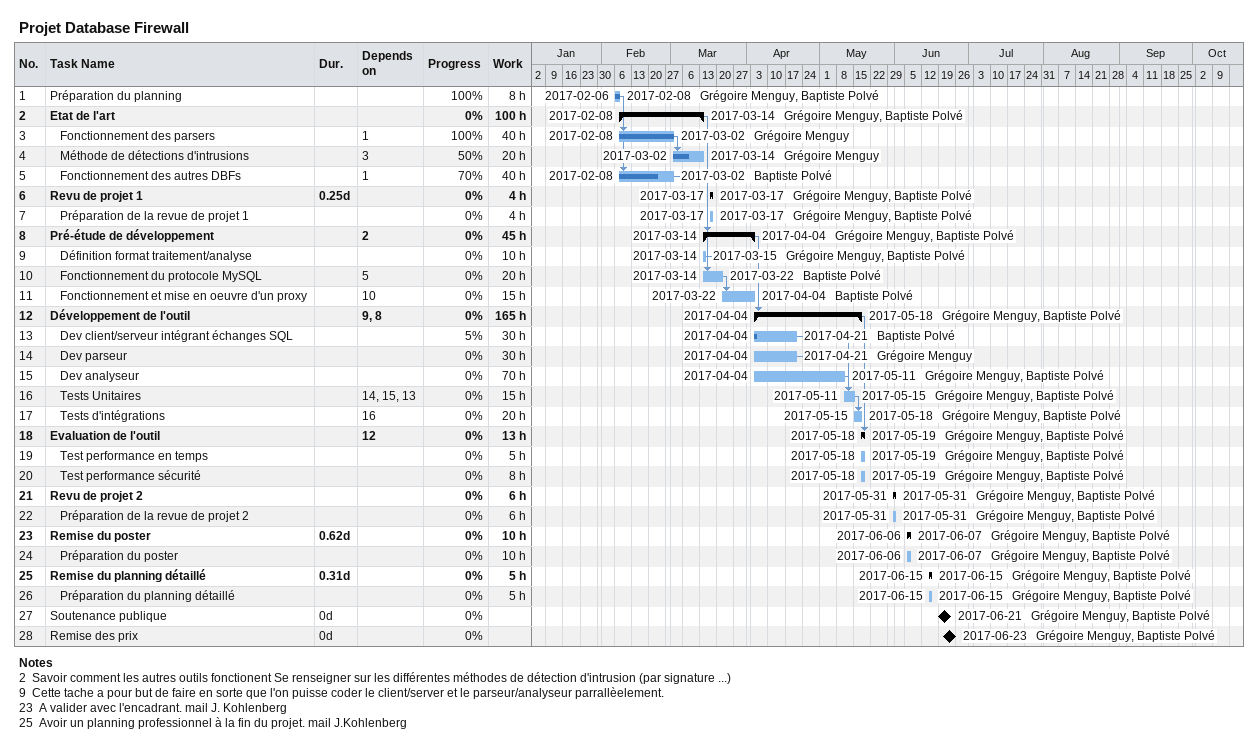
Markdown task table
Projet Database Firewall

| ID | Level | Task | Duration | Start | Finish | Predecessors | Resources | % complete | Work (h) |
|---|---|---|---|---|---|---|---|---|---|
| 1 | 1 | Préparation du planning |  | 2017-02-06 | 2017-02-08 |  | Grégoire Menguy, Baptiste Polvé | 100 | 8 |
| 2 | 1 | **Etat de l'art** |  | 2017-02-08 | 2017-03-14 |  | Grégoire Menguy, Baptiste Polvé | 0 | 100 |
| 3 | 2 | Fonctionnement des parsers |  | 2017-02-08 | 2017-03-02 | 1 | Grégoire Menguy | 100 | 40 |
| 4 | 2 | Méthode de détections d'intrusions |  | 2017-03-02 | 2017-03-14 | 3 | Grégoire Menguy | 50 | 20 |
| 5 | 2 | Fonctionnement des autres DBFs |  | 2017-02-08 | 2017-03-02 | 1 | Baptiste Polvé | 70 | 40 |
| 6 | 1 | **Revu de projet 1** | 0.25d | 2017-03-17 | 2017-03-17 |  | Grégoire Menguy, Baptiste Polvé | 0 | 4 |
| 7 | 2 | Préparation de la revue de projet 1 |  | 2017-03-17 | 2017-03-17 |  | Grégoire Menguy, Baptiste Polvé | 0 | 4 |
| 8 | 1 | **Pré-étude de développement** |  | 2017-03-14 | 2017-04-04 | 2 | Grégoire Menguy, Baptiste Polvé | 0 | 45 |
| 9 | 2 | Définition format traitement/analyse |  | 2017-03-14 | 2017-03-15 |  | Grégoire Menguy, Baptiste Polvé | 0 | 10 |
| 10 | 2 | Fonctionnement du protocole MySQL |  | 2017-03-14 | 2017-03-22 | 5 | Baptiste Polvé | 0 | 20 |
| 11 | 2 | Fonctionnement et mise en oeuvre d'un proxy |  | 2017-03-22 | 2017-04-04 | 10 | Baptiste Polvé | 0 | 15 |
| 12 | 1 | **Développement de l'outil** |  | 2017-04-04 | 2017-05-18 | 9, 8 | Grégoire Menguy, Baptiste Polvé | 0 | 165 |
| 13 | 2 | Dev client/serveur intégrant échanges SQL |  | 2017-04-04 | 2017-04-21 |  | Baptiste Polvé | 5 | 30 |
| 14 | 2 | Dev parseur |  | 2017-04-04 | 2017-04-21 |  | Grégoire Menguy | 0 | 30 |
| 15 | 2 | Dev analyseur |  | 2017-04-04 | 2017-05-11 |  | Grégoire Menguy, Baptiste Polvé | 0 | 70 |
| 16 | 2 | Tests Unitaires |  | 2017-05-11 | 2017-05-15 | 14, 15, 13 | Grégoire Menguy, Baptiste Polvé | 0 | 15 |
| 17 | 2 | Tests d'intégrations |  | 2017-05-15 | 2017-05-18 | 16 | Grégoire Menguy, Baptiste Polvé | 0 | 20 |
| 18 | 1 | **Evaluation de l'outil** |  | 2017-05-18 | 2017-05-19 | 12 | Grégoire Menguy, Baptiste Polvé | 0 | 13 |
| 19 | 2 | Test performance en temps |  | 2017-05-18 | 2017-05-19 |  | Grégoire Menguy, Baptiste Polvé | 0 | 5 |
| 20 | 2 | Test performance sécurité |  | 2017-05-18 | 2017-05-19 |  | Grégoire Menguy, Baptiste Polvé | 0 | 8 |
| 21 | 1 | **Revu de projet 2** |  | 2017-05-31 | 2017-05-31 |  | Grégoire Menguy, Baptiste Polvé | 0 | 6 |
| 22 | 2 | Préparation de la revue de projet 2 |  | 2017-05-31 | 2017-05-31 |  | Grégoire Menguy, Baptiste Polvé | 0 | 6 |
| 23 | 1 | **Remise du poster** | 0.62d | 2017-06-06 | 2017-06-07 |  | Grégoire Menguy, Baptiste Polvé | 0 | 10 |
| 24 | 2 | Préparation du poster |  | 2017-06-06 | 2017-06-07 |  | Grégoire Menguy, Baptiste Polvé | 0 | 10 |
| 25 | 1 | **Remise du planning détaillé** | 0.31d | 2017-06-15 | 2017-06-15 |  | Grégoire Menguy, Baptiste Polvé | 0 | 5 |
| 26 | 2 | Préparation du planning détaillé |  | 2017-06-15 | 2017-06-15 |  | Grégoire Menguy, Baptiste Polvé | 0 | 5 |
| 27 | 1 | Soutenance publique | 0d | 2017-06-21 | 2017-06-21 |  | Grégoire Menguy, Baptiste Polvé | 0 |  |
| 28 | 1 | Remise des prix | 0d | 2017-06-23 | 2017-06-23 |  | Grégoire Menguy, Baptiste Polvé | 0 |  |

Notes
- 2: Savoir comment les autres outils fonctionent Se renseigner sur les différentes méthodes de détection d'intrusion (par signature ...)
- 9: Cette tache a pour but de faire en sorte que l'on puisse coder le client/server et le parseur/analyseur parrallèelement.
- 23: A valider avec l'encadrant. mail J. Kohlenberg
- 25: Avoir un planning professionnel à la fin du projet. mail J.Kohlenberg
